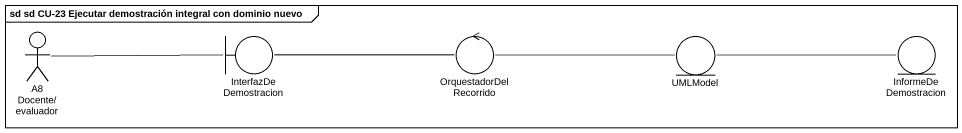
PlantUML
@startuml
mainframe sd sd CU-23 Ejecutar demostración integral con dominio nuevo
actor "A8 Docente/evaluador" as A8_Docente_evaluador
boundary InterfazDeDemostracion
control OrquestadorDelRecorrido
entity UMLModel
entity InformeDeDemostracion
A8_Docente_evaluador -right- InterfazDeDemostracion
InterfazDeDemostracion -right- OrquestadorDelRecorrido
OrquestadorDelRecorrido -right- UMLModel
UMLModel -right- InformeDeDemostracion
@enduml
